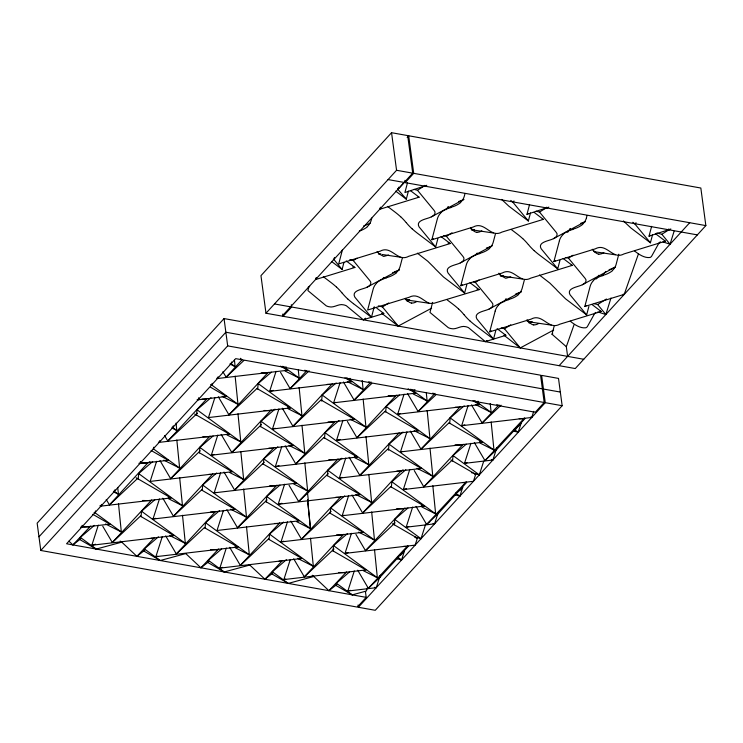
<?xml version="1.0" encoding="UTF-8"?>
<svg xmlns="http://www.w3.org/2000/svg" width="743" height="743" viewBox="0 0 743 743"><rect width="100%" height="100%" fill="white"/><g stroke="black" fill="none" stroke-linecap="round" stroke-linejoin="round"><path stroke-width="1.11" d="M94.38 525.375L80.374 537.421L80.17 539.762L96.228 549.068L121.434 542.241L120.171 541.053M138.207 479.04L138.69 473.588L152.696 461.533M141.059 516.682L141.532 511.23L154.767 499.853M158.389 536.827L144.374 548.873L144.17 551.213L160.228 560.51L185.434 553.684M196.523 415.198L196.997 409.755L211.012 397.7M199.365 452.849L199.848 447.397L213.074 436.011M202.217 490.491L202.69 485.04L216.696 472.985M205.059 528.134L205.532 522.682L219.547 510.627M221.609 548.938L208.374 560.324L208.17 562.665L224.228 571.961L249.434 565.135M257.682 389.007L258.165 383.555L271.39 372.178M260.524 426.649L261.007 421.197L275.012 409.152M263.375 464.291L263.849 458.84L277.854 446.794M266.217 501.934L266.691 496.482L279.925 485.105M269.059 539.576L269.533 534.124L283.547 522.078M286.389 559.72L272.384 571.766L272.179 574.107L288.228 583.413L313.444 576.587L312.181 575.398M307.565 493.185L307.695 491.652M321.635 401.062L322.165 395.007L336.17 382.951M324.533 438.101L325.007 432.649L339.022 420.594M327.375 475.743L327.849 470.291L341.864 458.236M330.217 513.385L330.7 507.933L344.706 495.887M333.059 551.027L333.542 545.576L347.548 533.53M349.619 571.841L336.384 583.218L336.18 585.558L352.238 594.864L366.383 591.029L367.423 587.787M385.691 411.901L386.165 406.458L399.4 395.072M388.478 450.156L389.007 444.1L403.022 432.045M391.375 487.194L391.858 481.743L405.864 469.687M394.227 524.837L394.7 519.385L407.935 507.998M397.384 558.81L397.542 557.027L404.415 551.111L401.573 559.981L397.384 558.81L398.267 557.844M449.691 423.352L450.165 417.9L464.18 405.854M452.533 460.994L453.016 455.543L466.242 444.165M455.7 494.968L455.858 493.185L462.731 487.278L459.889 496.148L455.7 494.968L456.583 494.011M514.017 431.135L514.175 429.352L521.047 423.445L518.196 432.305L514.017 431.135L514.899 430.169M308.967 286.575L307.908 290.587L326.205 305.8A10.625 7.736 42.4 0 0 328.87 306.72C334.062 308.215 338.548 303.395 343.74 304.881A10.625 7.736 42.4 0 1 346.405 305.81L363.29 319.787L383.815 313.481L376.785 308.159M342.495 249.583L338.715 263.914L380.175 251.171C391.561 244.884 397.356 262.576 408.752 256.289L450.212 243.537L441.082 236.636M331.489 261.415L342.096 269.44L343.972 262.316M371.788 218.08L371.231 220.188A14.851 14.08 37.2 0 1 367.348 226.578M353.445 303.664L371.454 317.298L374.249 306.72M407.508 182.685L404.916 192.511L426.779 185.304M395.694 191.127L406.3 199.152L408.418 191.118M402.39 257.84L400.161 266.3A14.851 14.08 37.2 0 1 396.279 272.69M534.226 212.452L543.347 219.361L501.887 232.104C490.501 238.392 484.705 220.699 473.31 226.996L431.85 239.738L437.358 218.879A14.851 14.08 37.2 0 1 440.822 212.888M412.207 228.881A14.851 2.415 37.1 0 0 417.65 233.386L435.667 247.01L437.896 238.549M432.621 302.382L429.965 312.422L448.261 327.635A10.625 7.736 42.4 0 0 450.927 328.555C456.118 330.041 460.604 325.23 465.805 326.716A10.625 7.736 42.4 0 1 468.461 327.635L485.346 341.622L505.872 335.316L497.086 328.666M464.923 193.895L464.366 196.013A14.851 14.08 37.2 0 1 460.493 202.402M563.138 258.471L572.268 265.372L530.808 278.114C519.422 284.411 513.617 266.718 502.231 273.006L460.771 285.749L466.279 264.898A14.851 14.08 37.2 0 1 469.734 258.908M417.362 253.159L427.819 261.267L434.367 267.768A38.116 6.204 37.1 0 1 435.166 268.715L443.497 276.99L464.589 293.067L466.827 284.615M495.525 233.571L493.287 242.023A14.851 14.08 37.2 0 1 489.414 248.413M592.078 304.574L601.198 311.484L559.739 324.227C548.353 330.514 542.557 312.822 531.161 319.109L489.702 331.861L495.21 311.001M470.059 321.004A14.851 2.415 37.1 0 0 475.501 325.508L493.519 339.124L495.748 330.672M548.836 207.139L526.973 214.346L529.564 204.52M501.646 199.421L508.806 206.127L528.357 220.987L530.483 212.953M524.456 279.674L522.218 288.135A14.851 14.08 37.2 0 1 518.345 294.525M655.372 233.599L665.412 241.196L623.944 253.939C612.557 260.226 606.762 242.534 595.366 248.821L553.906 261.573L559.423 240.713M534.263 250.716A14.851 2.415 37.1 0 0 539.715 255.22L557.724 268.836L559.953 260.384M567.615 356.38L566.324 346.702L552.021 334.257L554.148 326.223M586.422 217.848L586.989 215.73M638.413 253.985L624.213 294.358L584.825 306.469L590.128 286.399A14.293 13.55 37.2 0 1 593.453 280.631M539.418 274.994L549.876 283.102L556.433 289.603A38.116 6.204 37.1 0 1 557.222 290.55L565.553 298.825L586.645 314.902L588.883 306.441M618.808 254.208L616.123 264.387A14.293 13.55 37.2 0 1 612.39 270.536M670.855 228.993L649.029 236.181L651.63 226.355M623.414 220.931L630.872 227.962L650.413 242.812L652.54 234.779M342.096 269.44L333.876 259.465L334.508 257.422M398.694 187.19L398.081 189.177L404.22 182.453L388.078 179.574M597.771 311.921L605.851 314.521L610.969 298.017M662.979 241.912L670.056 244.233L674.087 231.268M80.578 527.149L81.507 527.409L82.176 525.338M118.508 503.819L121.323 531.951L94.955 512.698L95.522 510.924M99.896 505.834L100.955 506.132L101.503 504.413M140.585 516.301L173.853 535.582L91.844 545.241L98.29 525.152M117.673 487.436L118.481 494.309L114.394 491.411L114.905 489.813M138.895 463.307L139.833 463.567L140.492 461.505M153.847 447.184L153.337 448.791L179.639 468.109L176.825 439.977M158.38 442.131L159.206 442.364L159.754 440.645M156.606 461.31L150.16 481.408L232.169 471.74L198.892 452.468M176.054 423.083L176.797 430.466L172.766 427.513L173.305 425.85M201.743 490.111L235.011 509.382L153.002 519.051L159.448 498.952M197.155 399.539L198.084 399.799L198.752 397.719M204.585 527.753L237.853 547.024L155.854 556.693L162.29 536.595M235.141 376.144L237.955 404.276L211.644 384.948L212.164 383.351M216.696 378.289L217.523 378.521L218.071 376.803M214.922 397.477L208.477 417.566L290.485 407.907L257.208 388.626M234.444 359.983L235.113 366.633L231.082 363.671L231.621 362.008M260.05 426.268L293.327 445.549L211.318 455.208L217.764 435.119M262.901 463.911L296.169 483.191L214.17 492.85L220.606 472.762M223.448 510.404L217.012 530.493L299.02 520.834L265.743 501.553M344.984 377.853L351.643 381.707L269.635 391.375L276.08 371.286M268.585 539.195L301.862 558.476L219.854 568.135L226.299 548.046M321.217 400.078L354.485 419.358L272.477 429.017L278.922 408.929M324.059 437.72L357.327 457.001L275.328 466.66L281.764 446.571M326.901 475.362L360.179 494.643L278.17 504.302L284.606 484.213M329.743 513.004L363.021 532.285L281.012 541.944L287.457 521.855M408.158 388.821L415.643 393.158L333.635 402.817L340.08 382.729M332.595 550.647L365.862 569.927L283.854 579.586L290.299 559.498M385.218 411.529L418.485 430.801L336.486 440.46L342.922 420.371M388.06 449.171L421.337 468.443L339.328 478.111L345.774 458.013M390.902 486.814L424.179 506.085L342.17 515.753L348.616 495.655M392.48 523.722L417.38 538.146L415.142 545.13L345.012 553.396L351.458 533.298M472.994 400.756L479.644 404.61L397.644 414.269L404.081 394.18M380.054 575.871L376.264 587.685L347.863 591.038L354.3 570.949M449.218 422.971L482.495 442.252L400.486 451.911L406.932 431.822M450.797 459.88L475.696 474.303L473.449 481.297L403.328 489.553L409.774 469.465M357.699 570.215L368.333 588.298L379.71 577.608L380.481 575.203M438.37 512.029L434.571 523.852L406.17 527.196L412.616 507.107M415.328 537.105L421.012 538.703L425.637 524.261M533.725 411.343L531.765 417.455L461.644 425.72L468.09 405.632M416.006 506.382L426.649 524.456L438.026 513.775L438.797 511.37M496.677 448.196L492.888 460.019L464.486 463.363L470.932 443.274M473.644 473.272L479.328 474.87L483.693 461.227M474.322 442.54L484.965 460.623L496.343 449.942L497.113 447.527M316.23 277.501L315.506 279.572L354.894 267.461L346.219 260.904M380.435 207.213L379.71 209.285L419.098 197.174L410.433 190.617M566.324 346.702L573.995 324.877M596.369 278.894L598.849 275.272M475.427 255.118L477.192 253.038M594.827 313.193L587.295 326.725A10.625 4.774 -79.9 0 1 585.865 327.765C580.227 328.573 574.478 324.533 570.262 321.199M391.552 132.7L260.96 275.662L265.975 313.24L282.117 316.119L412.709 173.165L407.693 135.588L391.552 132.7L396.567 170.277L265.975 313.24M366.197 597.353L66.573 543.765L235.689 358.637L535.313 412.226L544.201 402.502L540.56 375.196L224.042 318.58L37.15 523.165L40.791 550.47L357.318 607.087L366.197 597.353L365.389 591.298M38.97 536.817L225.863 332.232L560.324 392.063M407.155 137.464L408.696 135.774L700.835 188.025L705.85 225.603L575.258 368.556L283.12 316.304L282.823 314.029M40.791 550.47L227.683 345.885L224.042 318.58M68.932 541.164L72.907 544.898L90.516 526.165M106.24 499.547L109.481 504.859L147.69 463.038L149.975 461.626M164.584 435.565L167.797 441.026L207.148 398.499M222.9 371.723L226.113 377.184L242.023 359.761L240.453 358.293M283.12 316.304L291.609 307.008L291.312 304.732M697.361 234.89L405.223 182.639L413.712 173.342L408.696 135.774M102.748 526.23L112.323 542.501L151.674 499.974M159.996 460.586L170.639 478.668L209.99 436.141M218.312 396.753L228.955 414.826L268.307 372.299M121.787 542.149L136.907 556.34L154.516 537.616M162.838 498.228L173.481 516.311L212.832 473.783M221.154 434.395L231.797 452.468L271.149 409.941M280.538 372.364L290.114 388.635L306.989 370.46M165.689 535.87L176.323 553.953L215.674 511.425M223.996 472.037L234.639 490.111L273.991 447.583M282.312 408.195L292.956 426.278L332.307 383.75M185.787 553.6L200.916 567.791L218.516 549.068M226.847 509.679L237.491 527.753L276.833 485.225M285.154 445.837L295.798 463.92L335.149 421.392M343.47 382.004L354.114 400.087L370.998 381.911M229.689 547.322L240.333 565.395L279.684 522.868M289.064 485.29L298.649 501.562L337.991 459.035M347.38 421.457L356.956 437.729L396.307 395.202M249.797 565.051L264.917 579.243L282.526 560.51M290.847 521.131L301.491 539.204L340.842 496.677M349.164 457.289L359.807 475.371L399.149 432.844M407.48 393.456L418.123 411.529L434.999 393.363M293.689 558.773L304.333 576.847L343.684 534.319M352.006 494.931L362.649 513.014L400.858 471.183L403.143 469.78M410.322 431.098L420.965 449.171L460.316 406.644M601.997 275.672L605.87 271.436M312.534 575.314L328.917 590.685L346.526 571.961M355.916 534.384L365.491 550.656L404.842 508.128M414.232 470.542L423.807 486.814L463.158 444.286M471.48 404.898L482.123 422.981L498.999 404.805M559.126 365.677L689.708 222.714M368.333 588.298L407.693 545.761M426.649 524.456L466.242 481.789M484.965 460.623L524.549 417.947M379.71 577.608L398.146 557.436M399.418 556.043L408.316 546.3M438.026 513.775L456.462 493.593M457.734 492.2L466.632 482.458M496.343 449.942L514.769 429.76M515.41 429.064L524.948 418.625M400.458 555.439L400.904 554.965M401.341 554.482L402.214 553.516M402.66 553.033L404.415 551.111M459.657 490.64L462.731 487.278M515.772 429.213L516.209 428.73M517.091 427.764L517.527 427.29M517.973 426.807L518.846 425.841M519.283 425.368L521.047 423.445M358.367 607.272L545.26 402.687L541.619 375.382L558.504 378.41L562.154 405.715L375.261 610.3L358.367 607.272L358.07 604.997M226.113 377.184L243.75 360.615M167.797 441.026L197.443 413.173M109.481 504.859L137.715 478.334M228.955 414.826L257.189 388.301M170.639 478.668L200.285 450.815M112.323 542.501L140.557 515.976M290.114 388.635L309.06 370.831M231.797 452.468L261.443 424.624M173.481 516.311L201.715 489.786M292.956 426.278L321.19 399.753M234.639 490.111L264.285 462.267M176.323 553.953L204.557 527.428M354.114 400.087L371.751 383.509M295.798 463.92L324.032 437.395M237.491 527.753L267.127 499.909M356.956 437.729L385.19 411.204M298.649 501.562L328.285 473.709M240.333 565.395L268.567 538.879M418.123 411.529L435.76 394.96M359.807 475.371L388.032 448.846M301.491 539.204L331.137 511.351M420.965 449.171L449.199 422.646M362.649 513.014L390.883 486.489M304.333 576.847L333.978 548.993M482.123 422.981L501.07 405.186M423.807 486.814L452.041 460.288M365.491 550.656L395.137 522.803M72.907 544.898L80.82 538.731M136.907 556.34L144.82 550.173M200.916 567.791L208.829 561.624M264.917 579.243L272.83 573.076M328.917 590.685L336.83 584.518M363.29 319.787L364.07 319.267M364.841 318.738L365.621 318.218M409.263 300.014L407.043 301.277M485.346 341.622L486.906 340.573M531.319 321.849L529.109 323.103M414 189.372L417.482 190.264L423.073 186.725M349.786 259.66L353.269 260.552L357.002 258.192M431.85 239.738L433.364 238.782M443.794 235.652L446.404 236.33L450.137 233.971M451.066 233.376L452.004 232.791M526.973 214.346L528.431 213.427M378.308 305.884L382.441 306.943L388.728 302.977M536.056 211.207L539.539 212.099L545.139 208.56M460.771 285.749L462.285 284.792M473.588 281.941L475.325 282.386L479.059 280.027M553.906 261.573L555.42 260.617M565.85 257.487L568.46 258.155L573.132 255.211M489.702 331.861L491.216 330.904M649.029 236.181L650.469 235.271M501.191 327.932L504.497 328.777L510.785 324.812M656.812 232.977L661.837 234.268L668.876 229.819M584.825 306.469L586.264 305.559M594.279 303.692L597.632 304.556L606.427 299.002M370.367 223.002L366.15 225.055A35.738 33.881 37.2 0 1 363.689 225.872M388.691 255.035L383.685 256.446L379.236 253.995A38.116 20.804 -63.6 0 1 378.447 253.084L377.1 251.617M510.757 276.87L505.742 278.281L501.302 275.829A38.116 20.804 -63.6 0 1 500.503 274.91L498.859 273.192M615.492 266.978L611.015 269.022A38.116 36.138 37.2 0 1 609.093 269.644M435.667 247.01L419.052 226.866C415.253 219.993 427.513 219.064 431.349 216.845L463.093 199.839M308.224 287.077L309.682 286.296M510.757 200.434L512.568 201.836L514.1 201.028M371.454 317.298L354.848 297.154C351.04 290.281 363.308 289.352 367.144 287.132L398.889 270.127M464.589 293.067L447.983 272.922C444.175 266.059 456.443 265.13 460.279 262.901L492.312 245.757M557.724 268.836L541.118 248.701C537.31 241.828 549.569 240.899 553.405 238.679L585.15 221.674A27.268 25.856 37.2 0 1 580.775 223.281M381.902 313.407L398.211 326.075L431.609 308.196M632.813 222.268L634.633 223.671L636.157 222.863M493.519 339.124L476.904 318.988C473.105 312.116 485.365 311.187 489.2 308.967L520.945 291.962M586.645 314.902L570.039 294.757C566.231 287.885 578.5 286.965 582.336 284.736L614.08 267.731M553.674 330.031L520.286 347.91L504.497 328.777M552.021 334.257L552.764 333.858M431.349 216.845C433.921 216.009 436.559 212.814 434.088 210.408L417.482 190.264M367.144 287.132C369.717 286.296 372.354 283.102 369.884 280.696L353.269 260.552M460.279 262.901C462.843 262.065 465.48 258.88 463.01 256.465L446.404 236.33M553.405 238.679C555.978 237.844 558.615 234.649 556.145 232.243L539.539 212.099M489.2 308.967C491.773 308.131 494.411 304.936 491.94 302.531L475.325 282.386M582.336 284.736C584.908 283.9 587.546 280.705 585.075 278.3L568.46 258.155M491.42 246.184L488.95 247.187A38.116 36.138 37.2 0 1 487.677 247.614M470.013 282.739L479.142 289.649L434.153 303.228L430.058 303.404L406.997 300.005M486.386 248.004L487.027 247.809M282.684 366.299L284.532 367.367L286.176 366.921M269.635 391.375L273.34 390.372M346.684 377.741L348.532 378.819L350.176 378.373M333.635 402.817L335.492 402.316M410.684 389.193L412.532 390.27L415.003 389.601M272.477 429.017L275.254 428.265M211.318 455.208L214.095 454.456M397.644 414.269L400.421 413.517M474.693 400.644L476.542 401.712L478.186 401.266M336.486 440.46L340.183 439.457M275.328 466.66L279.024 465.657M461.644 425.72L464.812 424.857M214.17 492.85L216.018 492.349M153.002 519.051L155.789 518.298M400.486 451.911L402.334 451.41M91.844 545.241L95.55 544.238M339.328 478.111L342.105 477.359M278.17 504.302L281.876 503.299M464.486 463.363L467.059 462.666M403.328 489.553L406.495 488.699M155.854 556.693L157.702 556.191M342.17 515.753L344.028 515.252M281.012 541.944L283.789 541.192M219.854 568.135L222.631 567.383M406.17 527.196L408.743 526.499M345.012 553.396L348.179 552.532M283.854 579.586L285.711 579.085M347.863 591.038L350.427 590.341M217.523 378.521L287.643 370.265L280.529 366.141M198.084 399.799L226.476 396.456L210.641 387.279M159.206 442.364L229.327 434.098L194.647 414.009M100.955 506.132L171.011 497.94L136.08 477.749M139.833 463.567L168.169 460.298L151.145 450.49M81.507 527.409L109.853 524.131L92.829 514.323M261.183 372.856L267.164 373.005M327.18 384.354L331.164 384.447M388.199 395.731L395.165 395.898M201.994 399.102L206.006 399.195M455.19 407.248L459.174 407.35M264.025 410.498L270.006 410.647M519.19 418.699L523.174 418.792M328.034 421.95L334.006 422.089M395.025 433.466L398.016 433.541M202.867 436.689L208.848 436.838M455.041 444.816L462.016 444.992M268.864 448.187L272.848 448.289M328.889 459.546L336.858 459.741M396.873 471.09L400.858 471.183M208.699 474.406L211.69 474.48M462.87 482.588L464.858 482.634M269.718 485.783L275.69 485.931M335.715 497.281L339.7 497.383M142.563 500.485L150.532 500.68M396.725 508.658L403.7 508.825M210.548 512.029L214.532 512.122M274.557 523.471L278.541 523.574M83.755 526.731L89.374 526.871M336.57 534.876L342.542 535.025M151.089 538.266L153.374 538.322M403.56 546.393L406.542 546.467M210.51 549.597L217.383 549.764M279.089 561.16L281.383 561.216M338.52 572.5L345.384 572.667M141.95 462.88L147.69 463.038M471.201 229.717L493.352 232.986M594.363 251.71L615.408 254.821M382.236 254.515L400.217 257.171M500.123 275.737L522.273 279.006M623.191 294.209L624.213 294.358M529.053 321.84L551.204 325.109M396.567 170.277L412.709 173.165M413.712 173.342L705.85 225.603M274.464 303.943L290.606 306.831M291.609 307.008L583.747 359.268M227.683 345.885L544.201 402.502M545.26 402.687L562.154 405.715M429.148 303.274C422.702 300.395 417.315 292.835 409.105 297.284L367.646 310.026L373.153 289.166A14.851 14.08 37.2 0 1 376.608 283.176M664.335 240.918L665.412 241.196M542.279 219.083L543.347 219.361M418.068 196.914L419.098 197.174M571.2 265.102L572.268 265.372M448.066 242.989L450.212 243.537M600.13 311.206L601.198 311.484M476.997 289.101L479.142 289.649M352.823 266.932L354.894 267.461M504.859 335.056L505.872 335.316M382.292 313.091L383.815 313.481M94.955 512.698L94.092 512.456M530.548 417.12L531.765 417.455M478.223 404.211L479.644 404.61M414.222 392.759L415.643 393.158M350.222 381.308L351.643 381.707M286.213 369.865L287.643 370.265M230.302 363.457L231.082 363.671M479.653 441.453L482.495 442.252M417.064 430.401L418.485 430.801M353.064 418.959L354.485 419.358M491.411 459.601L492.888 460.019M210.51 384.633L211.644 384.948M287.643 407.108L290.485 407.907M225.055 396.056L226.476 396.456M471.378 472.632L472.511 472.957M474.48 473.969L475.696 474.303M419.916 468.044L421.337 468.443M354.485 456.202L357.327 457.001M291.906 445.15L293.327 445.549M227.906 433.698L229.327 434.098M421.337 505.286L424.179 506.085M358.758 494.244L360.179 494.643M294.748 482.792L296.169 483.191M429.157 522.329L429.649 522.468M433.095 523.434L434.571 523.852M230.748 471.341L232.169 471.74M166.748 459.898L168.169 460.298M414.947 537.458L417.38 538.146M361.6 531.886L363.021 532.285M297.59 520.434L299.02 520.834M233.59 508.983L235.011 509.382M168.169 497.141L171.011 497.94M364.441 569.528L365.862 569.927M300.441 558.077L301.862 558.476M235.011 546.226L237.853 547.024M374.788 587.276L376.264 587.685M172.432 535.183L173.853 535.582M108.432 523.731L109.853 524.131M171.986 427.29L172.766 427.513M113.633 491.197L114.394 491.411M397.533 189.001L406.3 199.152M333.319 259.288L333.867 259.465M113.4 491.792L118.481 494.309M475.316 404.461L491.123 412.421L490.231 403.505M413.173 393.957L427.123 400.979L426.315 392.945M480.015 443.042L493.965 450.063L491.151 421.94M347.306 381.568L363.113 389.527L362.222 380.602M414.148 430.661L429.965 438.621L427.151 410.489M285.163 371.054L299.113 378.076L298.314 370.051M350.148 419.21L365.965 427.169L363.141 399.037M229.986 364.051L235.113 366.633M416.999 468.304L432.807 476.263L429.993 448.131M288.005 408.696L301.955 415.718L299.141 387.586M354.857 457.79L368.807 464.812L365.993 436.68M222.148 396.316L237.955 404.276M421.699 506.884L435.649 513.905L432.835 485.773M288.99 445.401L304.806 453.36L301.983 425.237M355.841 494.494L371.649 502.454L368.834 474.322M226.847 434.896L240.797 441.918L237.983 413.786M293.699 483.981L307.648 491.012L304.834 462.88M172.181 428.144L176.797 430.466M358.683 532.137L374.491 540.096L371.676 511.964M229.689 472.539L243.648 479.56L240.825 451.428M296.541 521.623L310.49 528.654L307.621 499.946M163.832 460.149L179.639 468.109M363.383 570.717L377.342 577.738L374.518 549.606M230.674 509.243L246.49 517.202L243.667 489.07M297.525 558.337L313.332 566.296L310.518 538.164M168.531 498.729L182.481 505.751L179.667 477.619M235.382 547.823L249.332 554.845L246.518 526.713M169.515 535.434L185.332 543.393L182.509 515.261M105.515 523.991L121.323 531.951M476.542 401.712L491.123 412.421M514.175 429.352L518.196 432.305M412.532 390.27L427.123 400.979M450.165 417.9L493.965 450.063M348.532 378.819L363.113 389.527M386.165 406.458L429.965 438.621M453.016 455.543L479.328 474.87M284.532 367.367L299.113 378.076M322.165 395.007L365.965 427.169M389.007 444.1L432.807 476.263M455.858 493.185L459.889 496.148M258.165 383.555L301.955 415.718M325.007 432.649L368.807 464.812M391.858 481.743L435.649 513.905M261.007 421.197L304.806 453.36M327.849 470.291L371.649 502.454M394.7 519.385L421.012 538.703M196.997 409.755L240.797 441.918M263.849 458.84L307.648 491.012M330.7 507.933L374.491 540.096M397.542 557.027L401.573 559.981M199.848 447.397L243.648 479.56M266.691 496.482L310.49 528.654M333.542 545.576L377.342 577.738M202.69 485.04L246.49 517.202M269.533 534.124L313.332 566.296M336.384 583.218L352.238 594.864M138.69 473.588L182.481 505.751M205.532 522.682L249.332 554.845M272.384 571.766L288.228 583.413M141.532 511.23L185.332 543.393M208.374 560.324L224.228 571.961M144.374 548.873L160.228 560.51M80.374 537.421L96.228 549.068M634.476 250.911C638.683 254.245 644.441 258.285 650.069 257.477A10.625 4.774 -79.9 0 0 651.5 256.437L659.041 242.905A10.625 4.774 -79.9 0 1 660.462 241.865M511.407 229.624L516.887 233.766A14.851 2.415 37.1 0 1 522.719 238.624M387.521 206.405L394.821 211.931A14.851 2.415 37.1 0 1 400.663 216.789M447.202 299.912L452.673 304.054A14.851 2.415 37.1 0 1 458.515 308.912M323.316 276.693L330.616 282.219A14.851 2.415 37.1 0 1 336.458 287.077M503.958 335.242L520.267 347.91M668.598 229.039L669.554 229.875M546.532 207.204L547.489 208.04M424.476 185.378L425.433 186.205M496.9 404.489L498.033 405.557M432.89 393.047L434.033 394.115M368.89 381.596L370.033 382.664M304.89 370.144L306.023 371.212M661.837 234.268L670.056 244.233M634.633 223.68L650.413 242.812M597.632 304.556L605.851 314.521M512.577 201.845L528.357 220.987M382.441 306.943L398.22 326.084M404.916 180.363L405.223 182.639M307.388 491.745L308.382 500.745M307.602 499.965L310.425 528.171M569.946 228.835A26.962 25.568 37.2 0 1 570.401 228.463M567.652 232.392A14.851 14.08 37.2 0 1 570.122 229.02M522.84 238.67A27.268 4.439 37.1 0 1 528.189 244.428M534.133 250.66A26.962 4.393 37.1 0 1 528.422 244.558M595.338 251.543A14.851 8.108 -63.6 0 1 593.963 251.626M586.459 217.857A14.851 14.08 37.2 0 1 582.549 224.237M582.688 224.395A27.268 25.856 37.2 0 1 572.881 229.141M562.711 234.528A26.962 25.568 37.2 0 1 572.964 229.429M559.386 240.704A14.851 14.08 37.2 0 1 562.878 234.723M521.242 291.813A27.268 25.856 37.2 0 1 516.571 293.569M505.742 299.113A26.962 25.568 37.2 0 1 506.197 298.751M515.345 294.182A26.962 25.568 37.2 0 1 516.004 294.014M503.93 301.816A14.851 14.08 37.2 0 1 505.909 299.308M458.635 308.958A27.268 4.439 37.1 0 1 463.985 314.707M469.92 320.948A26.962 4.393 37.1 0 1 464.208 314.846M532.146 321.58A14.851 8.108 -63.6 0 1 529.406 321.877M529.322 322.081A27.268 14.888 -63.6 0 1 527.196 321.217M518.484 294.683A27.268 25.856 37.2 0 1 508.676 299.429M498.497 304.816A26.962 25.568 37.2 0 1 508.76 299.717M495.182 310.992A14.851 14.08 37.2 0 1 498.674 305.011M603.883 252.666A14.851 8.108 -63.6 0 1 598.886 254.041M598.802 254.245A27.268 14.888 -63.6 0 1 593.722 250.577M592.264 249.258A26.962 14.721 -63.6 0 1 593.546 250.809M503.206 275.467A14.851 8.108 -63.6 0 1 500.476 275.774M489.544 248.58A27.268 25.856 37.2 0 1 479.746 253.326M469.567 258.713A26.962 25.568 37.2 0 1 479.829 253.614M463.976 199.393A27.268 25.856 37.2 0 1 458.719 201.446M447.89 207A26.962 25.568 37.2 0 1 448.345 206.628M446.079 209.693A14.851 14.08 37.2 0 1 448.057 207.186M400.783 216.835A27.268 4.439 37.1 0 1 406.133 222.594M412.068 228.825A26.962 4.393 37.1 0 1 406.356 222.733M474.294 229.457A14.851 8.108 -63.6 0 1 471.554 229.754M460.632 202.57A27.268 25.856 37.2 0 1 450.825 207.306M440.655 212.693A26.962 25.568 37.2 0 1 450.908 207.594M399.474 269.83A27.268 25.856 37.2 0 1 394.18 271.817M392.638 272.532A26.962 25.568 37.2 0 1 392.963 272.44M382.143 279.554A14.851 14.08 37.2 0 1 383.852 277.473M336.57 287.123A27.268 4.439 37.1 0 1 341.929 292.881M347.863 299.113A26.962 4.393 37.1 0 1 342.151 293.021M353.445 303.673A14.851 2.415 37.1 0 1 348.003 299.169M409.746 299.847A14.851 8.108 -63.6 0 1 407.35 300.042M407.266 300.246A27.268 14.888 -63.6 0 1 405.297 299.475M396.418 272.857A27.268 25.856 37.2 0 1 386.62 277.594M376.441 282.981A26.962 25.568 37.2 0 1 386.704 277.882M481.826 230.841A14.851 8.108 -63.6 0 1 476.82 232.215M476.737 232.41A27.268 14.888 -63.6 0 1 471.666 228.742M470.616 227.85A26.962 14.721 -63.6 0 1 471.489 228.974M380.815 253.734A14.851 8.108 -63.6 0 1 378.419 253.939M367.488 226.745A27.268 25.856 37.2 0 1 359.306 231.045M612.52 270.693A26.246 24.89 37.2 0 1 603.084 275.263M593.295 280.445A25.949 24.603 37.2 0 1 603.167 275.532M595.292 312.766A10.625 4.774 -79.9 0 1 595.775 312.422M416.535 301.667A14.293 7.801 -63.6 0 1 411.715 302.986M411.641 303.181A26.246 14.331 -63.6 0 1 406.755 299.643M405.353 298.38A25.949 14.163 -63.6 0 1 406.588 299.875M538.591 323.493A14.293 7.801 -63.6 0 1 533.78 324.821M533.697 325.016A26.246 14.331 -63.6 0 1 528.812 321.478M526.991 319.834A25.949 14.163 -63.6 0 1 528.644 321.71"/></g></svg>
